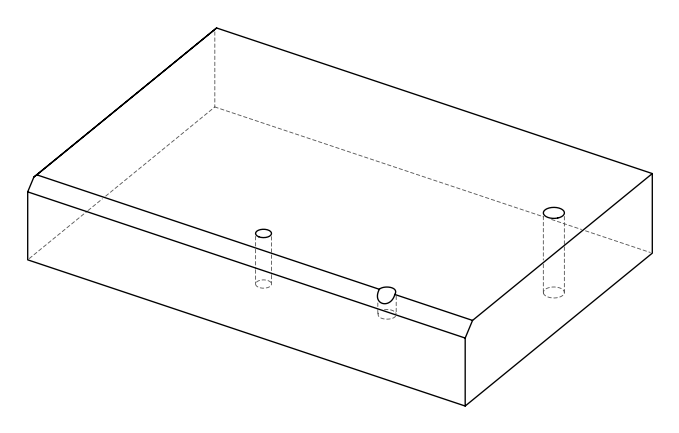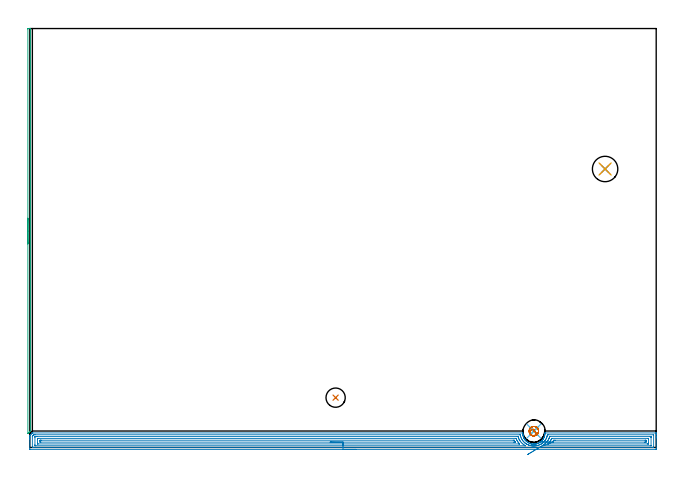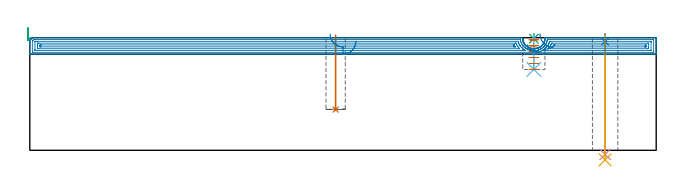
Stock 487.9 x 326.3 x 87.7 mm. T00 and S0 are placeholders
(PLAN: 9 operations, 6 tool changes, 24.4 min)
(1 INDEXABLE_INSERT_DRILL_BLIND_HOLE_FROM_SOLID | STEP1POCKET | NXT0302_001 | 0.23 min | 9834 mm3)
(2 SPOT_DRILL | STEP1HOLE | NXT0321_9005460120000 | 0.05 min | 184 mm3)
(3 SPOT_DRILL_1 | STEP1POCKET_1 | NXT0321_9005460120000 | 0.03 min | 3 mm3)
(4 DRILL_THROUGH_HOLE_INTO_CENTER | STEP1HOLE | NXT0301_065 | 0.37 min | 5913 mm3)
(5 DRILL_TO_ENLARGE_THROUGH_HOLE | STEP1HOLE | UGT0301_264 | 0.39 min | 20857 mm3)
(6 DRILL_BLIND_HOLE_INTO_CENTER | STEP1POCKET_1 | NXT0301_128 | 0.11 min | 2654 mm3)
(7 MILL_ROUGH_BLIND_HOLE_CONTOUR | STEP1POCKET_1 | NXT0201_013 | Spiral | 0.94 min | 3135 mm3)
(8 AREA_MILL | FG_CHAMFER_SURFACE | UGT0205_001 | 19.63 min | 39527 mm3)
(9 AREA_MILL_1 | FG_CHAMFER_SURFACE_1 | UGT0205_001 | 2.67 min | 631 mm3)
(TOOL NXT0302_001 | Index. Insert Drill 15mm [880-D1500L20-05] | D15 PA176 FL75 Z2)
(TOOL NXT0321_9005460120000 | NC Spot Drill, 142deg, 12mm, Carbide, Uncoated | D12 PA142 FL30 Z2)
(TOOL NXT0301_065 | Carbide Drill 9.4mm [860.1-0940-075A1-MM 2214] | D9.4 PA140 FL98 Z2)
(TOOL UGT0301_264 | Twist Drill 19.8 mm | D19.8 PA118 FL140 Z2)
(TOOL NXT0301_128 | Carbide Drill 12mm [861.1-1200-036A1-GP GC34] | D12 PA150 FL37.4 Z2)
(TOOL NXT0201_013 | ENDMILL 10mm | D10 FL30 Z4)
(TOOL UGT0205_001 | Chamfer Mill 20 x 3 x 45 deg. | D20 FL50 Z2)
(OP 1 INDEXABLE_INSERT_DRILL_BLIND_HOLE_FROM_SOLID)
G17 G21 G94 G90
T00 M6
G54
G17 G0 G90 X238.2 Y38.8 S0 M3
G43 Z97.7 H1
G94 G81 G98 Z31.7 F250. R89.7
G80
M5
M2
(OP 2 SPOT_DRILL)
G17 G21 G94 G90
T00 M6
G54
G17 G0 G90 X448.1 Y216.9 S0 M3
G43 Z97.7 H0
G94 G81 G98 Z84.7 F250. R90.7
G80
M5
M2
(OP 3 SPOT_DRILL_1)
G17 G21 G94 G90
T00 M6
G54
G17 G0 G90 X392.6 Y12.7 S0 M3
G43 Z97.7 H0
G94 G81 G98 Z86.955 F250. R90.7
G80
M5
M2
(OP 4 DRILL_THROUGH_HOLE_INTO_CENTER)
G17 G21 G94 G90
T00 M6
G54
G17 G0 G90 X448.1 Y216.9 S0 M3
G43 Z97.7 H1
G94 G73 G98 Z-3.211 F250. Q9.091 R89.7
G80
M5
M2
(OP 5 DRILL_TO_ENLARGE_THROUGH_HOLE)
G17 G21 G94 G90
T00 M6
G54
G17 G0 G90 X448.1 Y216.9 S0 M3
G43 Z97.7 H0
G94 G73 G98 Z-7.449 F250. Q19.03 R89.7
G80
M5
M2
(OP 6 DRILL_BLIND_HOLE_INTO_CENTER)
G17 G21 G94 G90
T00 M6
G54
G17 G0 G90 X392.6 Y12.7 S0 M3
G43 Z97.7 H1
G94 G81 G98 Z63. F250. R89.7
G80
M5
M2
(OP 7 MILL_ROUGH_BLIND_HOLE_CONTOUR)
G17 G21 G94 G90
T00 M6
G54
G17 G0 G90 X392.6 Y12.7 S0 M3
G43 Z97.7 H0
Z86.083
G94 G3 X393.016 Y13.622 R0.555 F250.
X391.393 Y14.069 R1.537
X389.749 Y11.417 R2.41
X392.143 Y9.079 R2.772
X396.221 Y12.243 R3.65
X392.143 Y9.079 R-3.65
X394.182 Y10.661 R1.825
X392.6 Y12.7 R1.825
G0 Z81.467
G3 X393.016 Y13.622 R0.555
X391.393 Y14.069 R1.537
X389.749 Y11.417 R2.41
X392.143 Y9.079 R2.772
X396.221 Y12.243 R3.65
X392.143 Y9.079 R-3.65
X394.182 Y10.661 R1.825
X392.6 Y12.7 R1.825
G0 Z76.85
G3 X393.016 Y13.622 R0.555
X391.393 Y14.069 R1.537
X389.749 Y11.417 R2.41
X392.143 Y9.079 R2.772
X396.221 Y12.243 R3.65
X392.143 Y9.079 R-3.65
X394.182 Y10.661 R1.825
X392.6 Y12.7 R1.825
G0 Z72.233
G3 X393.016 Y13.622 R0.555
X391.393 Y14.069 R1.537
X389.749 Y11.417 R2.41
X392.143 Y9.079 R2.772
X396.221 Y12.243 R3.65
X392.143 Y9.079 R-3.65
X394.182 Y10.661 R1.825
X392.6 Y12.7 R1.825
G0 Z67.617
G3 X393.016 Y13.622 R0.555
X391.393 Y14.069 R1.537
X389.749 Y11.417 R2.41
X392.143 Y9.079 R2.772
X396.221 Y12.243 R3.65
X392.143 Y9.079 R-3.65
X394.182 Y10.661 R1.825
X392.6 Y12.7 R1.825
G0 Z63.
G3 X393.016 Y13.622 R0.555
X391.393 Y14.069 R1.537
X389.749 Y11.417 R2.41
X392.143 Y9.079 R2.772
X396.221 Y12.243 R3.65
X392.143 Y9.079 R-3.65
X394.182 Y10.661 R1.825
X392.6 Y12.7 R1.825
G0 Z97.7
M5
M2
(OP 8 AREA_MILL)
G17 G21 G94 G90
T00 M6
G54
G17 G0 G90 X253.95 Y-1.5 S1061 M3
G43 Z97.7 H0
Z84.9
G94 G1 X253.912 Z84.028 F250.
X253.798 Z83.163
X253.609 Z82.312
X253.347 Z81.48
X253.013 Z80.674
X252.61 Z79.9
X252.142 Z79.164
X251.61 Z78.472
X251.021 Z77.829
X250.378 Z77.24
X249.686 Z76.708
X248.95 Z76.24
X248.176 Z75.837
X247.37 Z75.503
X246.538 Z75.241
X245.686 Z75.052
X244.822 Z74.938
X243.95 Z74.9
X0.613
X0.318 Y-1.497 Z74.902
X0.01 Y-1.492 Z74.906
X0. Y-1.179 Z75.218
Y6.238 Z82.632
Y6.798 Z83.195
Y7.13 Z83.526
Y7.69 Z84.086
Y8.022 Z84.417
Y9.029 Z85.428
X0.01 Y9.305 Z85.702
X0.063 Y9.361 Z85.759
X0.166 Y9.467 Z85.865
X1.185 Y10.485 Z86.885
X1.398 Y10.699 Z87.097
X1.844 Y11.145 Z87.543
X1.88 Y11.18 Z87.577
X2.005 Y11.3 Z87.685
X2.399 Z87.7
X383.702
X383.941 Y11.296 Z87.689
X383.953 Y11.213 Z87.606
X383.964 Y10.839 Z87.233
X383.973 Y10.699 Z87.093
X383.994 Y10.394 Z86.791
X384.038 Y10.026 Z86.424
X384.048 Y9.949 Z86.347
X384.072 Y9.807 Z86.205
X384.124 Y9.506 Z85.905
X384.223 Y9.074 Z85.473
X384.267 Y8.915 Z85.312
X384.347 Y8.619 Z85.018
X384.474 Y8.263 Z84.663
X384.506 Y8.172 Z84.572
X384.594 Y7.955 Z84.354
X384.685 Y7.732 Z84.13
X384.759 Y7.576 Z83.973
X384.848 Y7.387 Z83.786
X384.896 Y7.284 Z83.683
X385.041 Y7.014 Z83.412
X385.131 Y6.844 Z83.243
X385.232 Y6.673 Z83.073
X385.487 Y6.291 Z82.69
X385.727 Y5.957 Z82.356
X385.785 Y5.884 Z82.282
X385.858 Y5.792 Z82.188
X385.923 Y5.71 Z82.108
X386.126 Y5.468 Z81.867
X386.506 Y5.071 Z81.467
X386.678 Y4.907 Z81.303
X386.759 Y4.83 Z81.226
X387.021 Y4.598 Z80.995
X387.552 Y4.184 Z80.58
X387.592 Y4.156 Z80.552
X387.915 Y3.936 Z80.332
X388.166 Y3.787 Z80.183
X388.358 Y3.673 Z80.07
X388.809 Y3.431 Z79.83
X389.059 Y3.314 Z79.709
X389.095 Y3.296 Z79.693
X389.17 Y3.264 Z79.662
X389.397 Y3.17 Z79.569
X389.703 Y3.054 Z79.454
X390.149 Y2.912 Z79.311
X390.222 Y2.893 Z79.292
X390.311 Y2.869 Z79.267
X390.399 Y2.847 Z79.242
X390.597 Y2.794 Z79.188
X390.845 Y2.743 Z79.136
X390.98 Y2.714 Z79.11
X391.044 Y2.7 Z79.097
X391.492 Y2.63 Z79.027
X391.938 Y2.585 Z78.981
X392.36 Y2.562 Z78.96
X392.386 Y2.561 Z78.958
X392.415 Y2.562 Z78.957
X392.63 Y2.563 Z78.954
X392.678 Y2.564 Z78.953
X392.76 Y2.562 Z78.957
X392.833 Z78.958
X392.884 Y2.565 Z78.96
X392.895 Y2.566 Z78.961
X393.043 Y2.572 Z78.971
X393.28 Y2.585 Z78.983
X393.524 Y2.611 Z79.009
X393.728 Y2.632 Z79.03
X393.968 Y2.669 Z79.069
X394.174 Y2.702 Z79.1
X394.417 Y2.755 Z79.15
X394.623 Y2.798 Z79.195
X395.068 Y2.917 Z79.315
X395.18 Y2.954 Z79.352
X395.518 Y3.067 Z79.464
X395.56 Y3.083 Z79.48
X395.757 Y3.159 Z79.553
X395.899 Y3.211 Z79.61
X395.963 Y3.235 Z79.634
X396.033 Y3.264 Z79.664
X396.105 Y3.295 Z79.694
X396.203 Y3.344 Z79.74
X396.484 Y3.479 Z79.878
X396.857 Y3.676 Z80.075
X397.096 Y3.822 Z80.22
X397.26 Y3.921 Z80.32
X397.383 Y4.003 Z80.402
X397.612 Y4.156 Z80.553
X397.653 Y4.183 Z80.58
X397.691 Y4.211 Z80.609
X397.751 Y4.255 Z80.654
X397.965 Y4.429 Z80.829
X398.205 Y4.627 Z81.025
X398.645 Y5.017 Z81.415
X398.698 Y5.07 Z81.468
X398.95 Y5.346 Z81.744
X399.096 Y5.505 Z81.904
X399.18 Y5.605 Z82.004
X399.336 Y5.792 Z82.188
X399.475 Y5.957 Z82.356
X399.539 Y6.041 Z82.44
X399.569 Y6.084 Z82.483
X399.673 Y6.238 Z82.634
X399.775 Y6.385 Z82.784
X399.812 Y6.438 Z82.837
X400.062 Y6.844 Z83.243
X400.434 Y7.537 Z83.936
X400.451 Y7.576 Z83.975
X400.519 Y7.731 Z84.13
X400.634 Y8.022 Z84.42
X400.668 Y8.108 Z84.508
X400.693 Y8.172 Z84.572
X400.729 Y8.276 Z84.675
X400.795 Y8.468 Z84.864
X400.847 Y8.619 Z85.017
X400.917 Y8.863 Z85.263
X400.973 Y9.06 Z85.46
X401.075 Y9.505 Z85.905
X401.128 Y9.807 Z86.207
X401.152 Y9.948 Z86.348
X401.206 Y10.393 Z86.792
X401.227 Y10.699 Z87.096
X401.236 Y10.838 Z87.234
X401.245 Y11.145 Z87.541
X401.249 Y11.192 Z87.588
X401.259 Y11.295 Z87.691
X401.561 Y11.3 Z87.7
X487.734
X487.89 Y11.297 Z87.688
X487.893 Y11.245 Z87.636
X487.9 Y10.852 Z87.251
Y10.472 Z86.871
Y9.807 Z86.202
Y8.582 Z84.979
Y8.022 Z84.417
Y7.41 Z83.805
Y-0.619 Z75.778
X487.898 Y-0.899 Z75.498
X487.893 Y-1.492 Z74.906
X487.883 Y-1.494 Z74.904
X487.287 Y-1.5 Z74.9
X243.95
Y-0.086 Z76.314
X2.32 Y-0.085 Z76.315
X2.162 Y-0.082 Z76.318
X2.058 Y-0.079 Z76.321
X2.009 Y-0.074 Z76.326
X2.007 Y-0.063 Z76.337
X2.004 Y-0.007 Z76.393
X2. Y0.391 Z76.791
Y8.42 Z84.82
X2.004 Y8.668 Z85.068
X2.008 Y8.791 Z85.191
X2.012 Y8.85 Z85.25
X2.071 Y8.915 Z85.315
X2.232 Y9.081 Z85.481
X2.399 Y9.249 Z85.649
X2.679 Y9.527 Z85.927
X2.964 Y9.807 Z86.207
X3.029 Y9.867 Z86.267
X3.135 Y9.879 Z86.279
X3.215 Y9.883 Z86.283
X3.292 Y9.885 Z86.285
X4.106 Y9.886 Z86.286
X381.837 Y9.885 Z86.285
X381.915 Y9.884 Z86.284
X381.994 Y9.881 Z86.281
X382.038 Y9.879 Z86.279
X382.046 Y9.851 Z86.251
X382.056 Y9.807 Z86.207
X382.09 Y9.632 Z86.032
X382.243 Y8.915 Z85.315
X382.357 Y8.473 Z84.873
X382.507 Y8.022 Z84.422
X382.808 Y7.243 Z83.643
X382.861 Y7.13 Z83.53
X382.908 Y7.031 Z83.431
X383.332 Y6.238 Z82.638
X383.701 Y5.666 Z82.066
X383.933 Y5.346 Z81.746
X384.226 Y4.973 Z81.373
X384.594 Y4.55 Z80.95
X384.687 Y4.454 Z80.854
X385.092 Y4.055 Z80.455
X385.487 Y3.692 Z80.092
X385.533 Y3.653 Z80.053
X385.65 Y3.562 Z79.962
X386.066 Y3.246 Z79.646
X386.38 Y3.024 Z79.424
X386.594 Y2.881 Z79.281
X386.947 Y2.67 Z79.07
X387.273 Y2.486 Z78.886
X387.671 Y2.273 Z78.673
X388.166 Y2.045 Z78.445
X388.276 Y1.997 Z78.397
X388.355 Y1.966 Z78.366
X388.854 Y1.777 Z78.177
X389.059 Y1.71 Z78.11
X389.158 Y1.679 Z78.079
X389.952 Y1.46 Z77.86
X390.356 Y1.374 Z77.774
X390.845 Y1.288 Z77.688
X391.032 Y1.259 Z77.659
X391.582 Y1.197 Z77.597
X391.738 Y1.183 Z77.583
X392.364 Y1.153 Z77.553
X392.631 Y1.151 Z77.551
X393.238 Y1.171 Z77.571
X393.524 Y1.187 Z77.587
X394.059 Y1.243 Z77.643
X394.417 Y1.298 Z77.698
X394.825 Y1.37 Z77.77
X395.31 Y1.476 Z77.876
X395.549 Y1.539 Z77.939
X395.836 Y1.618 Z78.018
X396.203 Y1.731 Z78.131
X396.238 Y1.743 Z78.143
X396.339 Y1.777 Z78.177
X396.974 Y2.022 Z78.422
X397.096 Y2.074 Z78.474
X397.501 Y2.265 Z78.665
X397.989 Y2.513 Z78.913
X398.09 Y2.569 Z78.969
X398.263 Y2.67 Z79.07
X398.643 Y2.909 Z79.309
X398.882 Y3.066 Z79.466
X399.174 Y3.27 Z79.67
X399.543 Y3.562 Z79.962
X399.671 Y3.666 Z80.066
X399.775 Y3.754 Z80.154
X400.143 Y4.086 Z80.486
X400.272 Y4.206 Z80.606
X400.513 Y4.454 Z80.854
X400.588 Y4.534 Z80.934
X400.668 Y4.622 Z81.022
X400.999 Y5.015 Z81.415
X401.271 Y5.346 Z81.746
X401.393 Y5.514 Z81.914
X401.561 Y5.753 Z82.153
X401.748 Y6.051 Z82.451
X401.86 Y6.238 Z82.638
X402.071 Y6.621 Z83.021
X402.342 Y7.13 Z83.53
X402.379 Y7.205 Z83.605
X402.454 Y7.376 Z83.776
X402.632 Y7.845 Z84.245
X402.692 Y8.022 Z84.422
X402.849 Y8.52 Z84.92
X402.956 Y8.915 Z85.315
X403.029 Y9.232 Z85.632
X403.143 Y9.807 Z86.207
X403.154 Y9.855 Z86.255
X403.16 Y9.874 Z86.274
X403.191 Y9.879 Z86.279
X403.27 Y9.883 Z86.283
X403.347 Y9.885 Z86.285
X404.161 Y9.886 Z86.286
X485.58 Y9.885 Z86.285
X485.738 Y9.882 Z86.282
X485.843 Y9.879 Z86.279
X485.891 Y9.874 Z86.274
X485.893 Y9.863 Z86.263
X485.896 Y9.807 Z86.207
X485.9 Y9.409 Z85.809
Y0.487 Z76.887
X485.896 Y-0.007 Z76.393
X485.893 Y-0.056 Z76.344
X485.891 Y-0.075 Z76.325
X485.817 Y-0.079 Z76.321
X485.659 Y-0.084 Z76.316
X485.58 Y-0.086 Z76.314
X243.95
Y1.328 Z77.728
X4.634 Y1.329 Z77.729
X4.185 Y1.331 Z77.731
X4.036 Y1.334 Z77.734
X4.018 Y1.335 Z77.735
X4.01 Y1.372 Z77.772
X4.005 Y1.47 Z77.87
X4.002 Y1.593 Z77.993
X4. Y1.777 Z78.177
Y1.962 Z78.362
X4.001 Y8.022 Z84.422
X4.003 Y8.204 Z84.604
X4.01 Y8.389 Z84.789
X4.078 Y8.465 Z84.865
X4.185 Y8.466 Z84.866
X4.63 Y8.47 Z84.87
X5.078 Y8.471 Z84.871
X5.521
X379.68
X380.13 Y8.469 Z84.869
X380.278 Y8.466 Z84.866
X380.299 Y8.465 Z84.865
X380.313 Y8.444 Z84.844
X380.618 Y7.535 Z83.935
X380.784 Y7.13 Z83.53
X381.023 Y6.567 Z82.967
X381.192 Y6.238 Z82.638
X381.378 Y5.883 Z82.283
X381.711 Y5.346 Z81.746
X381.915 Y5.032 Z81.432
X382.346 Y4.454 Z80.854
X382.808 Y3.909 Z80.309
X383.135 Y3.562 Z79.962
X383.701 Y3.017 Z79.417
X384.105 Y2.67 Z79.07
X384.594 Y2.288 Z78.688
X385.341 Y1.777 Z78.177
X385.487 Y1.685 Z78.085
X385.718 Y1.547 Z77.947
X385.867 Y1.461 Z77.861
X385.952 Y1.411 Z77.811
X386.077 Y1.335 Z77.735
X386.011 Y1.332 Z77.732
X385.936 Y1.33 Z77.73
X385.742 Y1.329 Z77.729
X385.487 Y1.328 Z77.728
X243.95
Y2.743 Z79.143
X6.79
X6.039 Y2.75 Z79.15
X6.01 Y2.759 Z79.159
X6.007 Y2.806 Z79.206
X6.003 Y2.91 Z79.31
X6.001 Y3.117 Z79.517
X6. Y3.532 Z79.932
Y6.209 Z82.609
X6.001 Y6.67 Z83.07
X6.003 Y6.885 Z83.285
X6.007 Y6.993 Z83.393
X6.01 Y7.042 Z83.442
X6.05 Y7.051 Z83.451
X6.864 Y7.057 Z83.457
X6.937
X378.417
X378.591 Y7.055 Z83.455
X378.678 Y7.053 Z83.453
X378.715 Y7.051 Z83.451
X378.739 Y7. Z83.4
X378.798 Y6.868 Z83.268
X378.943 Y6.531 Z82.931
X379.078 Y6.238 Z82.638
X379.237 Y5.902 Z82.302
X379.536 Y5.346 Z81.746
X379.99 Y4.593 Z80.993
X380.082 Y4.454 Z80.854
X380.13 Y4.385 Z80.785
X380.488 Y3.914 Z80.314
X380.771 Y3.562 Z79.962
X381.023 Y3.261 Z79.661
X381.372 Y2.868 Z79.268
X381.443 Y2.787 Z79.187
X381.471 Y2.754 Z79.154
X381.454 Y2.749 Z79.149
X381.369 Y2.747 Z79.147
X381.023 Y2.743 Z79.143
X380.949
X243.95
Y4.157 Z80.557
X8.65 Y4.158 Z80.558
X8.05 Y4.161 Z80.561
X8.02 Y4.164 Z80.564
X8.01 Y4.17 Z80.57
X8.004 Y4.207 Z80.607
X8.001 Y4.454 Z80.854
X8. Y5.103 Z81.503
X8.001 Y5.346 Z81.746
X8.002 Y5.508 Z81.908
X8.006 Y5.589 Z81.989
X8.01 Y5.627 Z82.027
X8.02 Y5.636 Z82.036
X8.055 Y5.638 Z82.038
X8.354 Y5.642 Z82.042
X8.65 Y5.643 Z82.043
X9.245
X376.558
X377.155 Y5.641 Z82.041
X377.21 Y5.639 Z82.039
X377.233 Y5.637 Z82.037
X377.25 Y5.609 Z82.009
X377.33 Y5.467 Z81.867
X377.392 Y5.346 Z81.746
X377.451 Y5.235 Z81.635
X377.734 Y4.73 Z81.13
X378.024 Y4.237 Z80.637
X378.051 Y4.187 Z80.587
X378.061 Y4.167 Z80.567
X378.043 Y4.164 Z80.564
X377.745 Y4.159 Z80.559
X377.451 Y4.158 Z80.558
X376.855 Y4.157 Z80.557
X243.95
X243.078 Z80.595
X242.214 Z80.709
X241.362 Z80.898
X240.53 Z81.16
X239.724 Z81.494
X238.95 Z81.897
X238.214 Z82.365
X237.522 Z82.896
X236.879 Z83.486
X236.29 Z84.129
X235.758 Z84.821
X235.29 Z85.557
X234.887 Z86.331
X234.553 Z87.137
X234.291 Z87.969
X234.102 Z88.82
X233.988 Z89.685
X233.95 Z90.557
G0 Z97.7
X387.623 Y-5.577
Z82.071
G1 X387.994 Y-5.354 Z81.313
X388.42 Y-5.098 Z80.596
X388.898 Y-4.811 Z79.926
X389.425 Y-4.495 Z79.306
X389.995 Y-4.152 Z78.742
X390.606 Y-3.785 Z78.239
X391.252 Y-3.397 Z77.799
X391.928 Y-2.991 Z77.427
X392.63 Y-2.569 Z77.125
X393.351 Y-2.136 Z76.896
X394.087 Y-1.694 Z76.74
X394.832 Y-1.247 Z76.66
X395.58 Y-0.797 Z76.657
X396.325 Y-0.35 Z76.729
X397.062 Y0.093 Z76.876
X397.785 Y0.528 Z77.098
X398.489 Y0.95 Z77.393
X399.168 Y1.358 Z77.758
X399.81 Y1.743 Z78.143
X399.863 Y1.777 Z78.177
X400.344 Y2.101 Z78.501
X400.668 Y2.33 Z78.73
X400.859 Y2.479 Z78.879
X401.094 Y2.67 Z79.07
X401.347 Y2.884 Z79.284
X401.561 Y3.07 Z79.47
X401.817 Y3.306 Z79.706
X402.069 Y3.562 Z79.962
X402.256 Y3.76 Z80.16
X402.454 Y3.977 Z80.377
X402.673 Y4.235 Z80.635
X402.853 Y4.454 Z80.854
X403.071 Y4.729 Z81.129
X403.347 Y5.115 Z81.515
X403.438 Y5.255 Z81.655
X403.495 Y5.346 Z81.746
X403.772 Y5.813 Z82.213
X404.009 Y6.238 Z82.638
X404.09 Y6.388 Z82.788
X404.24 Y6.676 Z83.076
X404.376 Y6.994 Z83.394
X404.429 Y7.13 Z83.53
X404.619 Y7.644 Z84.044
X404.744 Y8.022 Z84.422
X404.861 Y8.386 Z84.786
X404.879 Y8.436 Z84.836
X404.89 Y8.463 Z84.863
X404.91 Y8.465 Z84.865
X405.133 Y8.468 Z84.868
X405.577 Y8.471 Z84.871
X483.266
X483.715 Y8.469 Z84.869
X483.864 Y8.466 Z84.866
X483.882 Y8.465 Z84.865
X483.89 Y8.428 Z84.828
X483.895 Y8.33 Z84.73
X483.898 Y8.207 Z84.607
X483.9 Y8.022 Z84.422
Y7.838 Z84.238
Y1.593 Z77.993
X483.896 Y1.408 Z77.808
X483.892 Y1.356 Z77.756
X483.888 Y1.334 Z77.734
X483.882 Y1.333 Z77.733
X483.828 Y1.33 Z77.73
X483.715 Y1.329 Z77.729
X400.049
X399.775
X399.327 Y1.333 Z77.733
X399.259 Y1.335 Z77.735
X399.168 Y1.358 Z77.758
X403.73 Y2.75 Z79.15
X403.731 Y2.753 Z79.153
X403.748 Y2.776 Z79.176
X404.24 Y3.329 Z79.729
X404.347 Y3.455 Z79.855
X404.435 Y3.562 Z79.962
X404.745 Y3.949 Z80.349
X405.133 Y4.474 Z80.874
X405.464 Y5.015 Z81.415
X405.661 Y5.346 Z81.746
X405.793 Y5.579 Z81.979
X406.026 Y6.008 Z82.408
X406.103 Y6.161 Z82.561
X406.138 Y6.238 Z82.638
X406.455 Y6.986 Z83.386
X406.478 Y7.034 Z83.434
X406.49 Y7.051 Z83.451
X406.992 Y7.057 Z83.457
X481.11
X481.861 Y7.05 Z83.45
X481.89 Y7.041 Z83.441
X481.893 Y6.994 Z83.394
X481.897 Y6.89 Z83.29
X481.899 Y6.683 Z83.083
X481.9 Y6.267 Z82.667
Y3.591 Z79.991
X481.899 Y3.13 Z79.53
X481.897 Y2.915 Z79.315
X481.893 Y2.807 Z79.207
X481.89 Y2.758 Z79.158
X481.85 Y2.749 Z79.149
X481.036 Y2.743 Z79.143
X480.963
X404.167
X403.891 Y2.745 Z79.145
X403.754 Y2.748 Z79.148
X403.73 Y2.75 Z79.15
X407.146 Y4.164 Z80.564
X407.165 Y4.206 Z80.606
X407.221 Y4.304 Z80.704
X407.491 Y4.775 Z81.175
X407.811 Y5.346 Z81.746
X407.97 Y5.627 Z82.027
X408.11 Y5.636 Z82.036
X408.41 Y5.64 Z82.04
X408.705 Y5.642 Z82.042
X409.301 Y5.643 Z82.043
X479.25 Y5.642 Z82.042
X479.85 Y5.639 Z82.039
X479.88 Y5.636 Z82.036
X479.89 Y5.63 Z82.03
X479.896 Y5.593 Z81.993
X479.899 Y5.346 Z81.746
X479.9 Y4.697 Z81.097
X479.899 Y4.454 Z80.854
X479.897 Y4.292 Z80.692
X479.894 Y4.211 Z80.611
X479.89 Y4.173 Z80.573
X479.88 Y4.164 Z80.564
X479.845 Y4.162 Z80.562
X479.546 Y4.158 Z80.558
X479.25 Y4.157 Z80.557
X478.655
X407.812
X407.516 Y4.158 Z80.558
X407.218 Y4.162 Z80.562
X407.146 Y4.164 Z80.564
X406.276 Y4.182 Z80.62
X405.413 Y4.201 Z80.753
X404.566 Y4.219 Z80.96
X403.74 Y4.236 Z81.24
X402.942 Y4.254 Z81.591
X402.177 Y4.27 Z82.01
X401.451 Y4.286 Z82.494
X400.771 Y4.3 Z83.04
X400.141 Y4.314 Z83.643
X399.565 Y4.326 Z84.299
X399.049 Y4.337 Z85.002
X398.597 Y4.347 Z85.748
X398.211 Y4.355 Z86.53
X397.894 Y4.362 Z87.343
X397.65 Y4.367 Z88.181
X397.479 Y4.371 Z89.036
X397.384 Y4.373 Z89.903
X397.365 Z90.775
G0 Z97.7
M5
M2
(OP 9 AREA_MILL_1)
G17 G21 G94 G90
T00 M6
G54
G17 G0 G90 X-1.5 Y158.55 S1061 M3
G43 Z97.7 H0
Z95.7
G94 G1 Y158.588 Z94.828 F250.
Y158.702 Z93.964
Y158.891 Z93.112
Y159.153 Z92.28
Y159.487 Z91.474
Y159.89 Z90.7
Y160.359 Z89.964
Y160.89 Z89.272
Y161.479 Z88.629
Y162.122 Z88.04
Y162.814 Z87.508
Y163.55 Z87.04
Y164.324 Z86.637
Y165.13 Z86.303
Y165.962 Z86.041
Y166.814 Z85.852
Y167.679 Z85.738
Y168.55 Z85.7
Y325.968
X-1.497 Y326.136 Z85.703
X-1.491 Y326.298 Z85.705
X-1.271 Y326.3 Z85.925
X-0.944 Z86.251
X-0.29 Z86.91
X0.091 Z87.29
X0.461 Y326.294 Z87.652
X0.497 Y326.29 Z87.688
X0.5 Y326.136 Z87.7
Y13.197
X0.494 Y12.795 Z87.692
X0.424 Y12.724 Z87.624
X0.389 Y12.688 Z87.587
X0.005 Y12.304 Z87.203
X-0.056 Y12.243 Z87.141
X-0.115 Y12.184 Z87.084
X-0.293 Y12.007 Z86.906
X-0.352 Y11.947 Z86.845
X-0.41 Y11.889 Z86.789
X-0.591 Y11.709 Z86.608
X-0.648 Y11.65 Z86.549
X-0.705 Y11.594 Z86.494
X-0.888 Y11.411 Z86.311
X-0.944 Y11.354 Z86.252
X-1.109 Y11.191 Z86.091
X-1.186 Y11.114 Z86.013
X-1.389 Y10.91 Z85.809
X-1.485 Y10.816 Z85.713
X-1.495 Y10.814 Z85.703
X-1.499 Y10.816 Z85.699
X-1.5 Y11.039 Z85.7
Y168.55
Y169.422 Z85.738
Y170.287 Z85.852
Y171.138 Z86.041
Y171.97 Z86.303
Y172.776 Z86.637
Y173.55 Z87.04
Y174.286 Z87.508
Y174.978 Z88.04
Y175.621 Z88.629
Y176.211 Z89.272
Y176.742 Z89.964
Y177.21 Z90.7
Y177.613 Z91.474
Y177.947 Z92.28
Y178.209 Z93.112
Y178.398 Z93.964
Y178.512 Z94.828
Y178.55 Z95.7
G0 Z97.7
M5
M2
